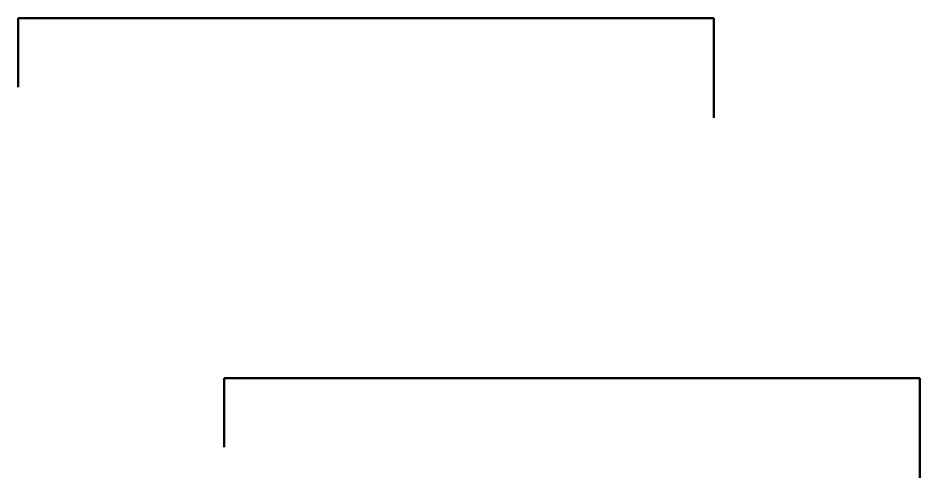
# Model space of a CAD drawing. Extents: x -11378 to 3982, y -2037 to 3878.
# Drawn here: x -9719 to -6607, y 1262 to 2849 of the extents above; entities that cross this region are included whole.
import ezdxf

# ---------------------------------------------------------------- set-up
doc = ezdxf.new("R2010")
doc.units = 0
doc.layers.add('粗实线', color=7, linetype='CONTINUOUS', lineweight=50)

msp = doc.modelspace()

# ---------------------------------------------------------------- linework, layer by layer
at = {"layer": '粗实线'}
for p, q in [((-9718.8, 2849.1), (-9718.8, 2610.3)), ((-9718.8, 2849.1), (-7318.8, 2849.1)), ((-7318.8, 2849.1), (-7318.8, 2504.6)), ((-9007.3, 1606.6), (-9007.3, 1367.8)), ((-9007.3, 1606.6), (-6607.3, 1606.6)), ((-6607.3, 1606.6), (-6607.3, 1262.1))]:
    msp.add_line(p, q, dxfattribs=at)

doc.saveas('drawing.dxf')
